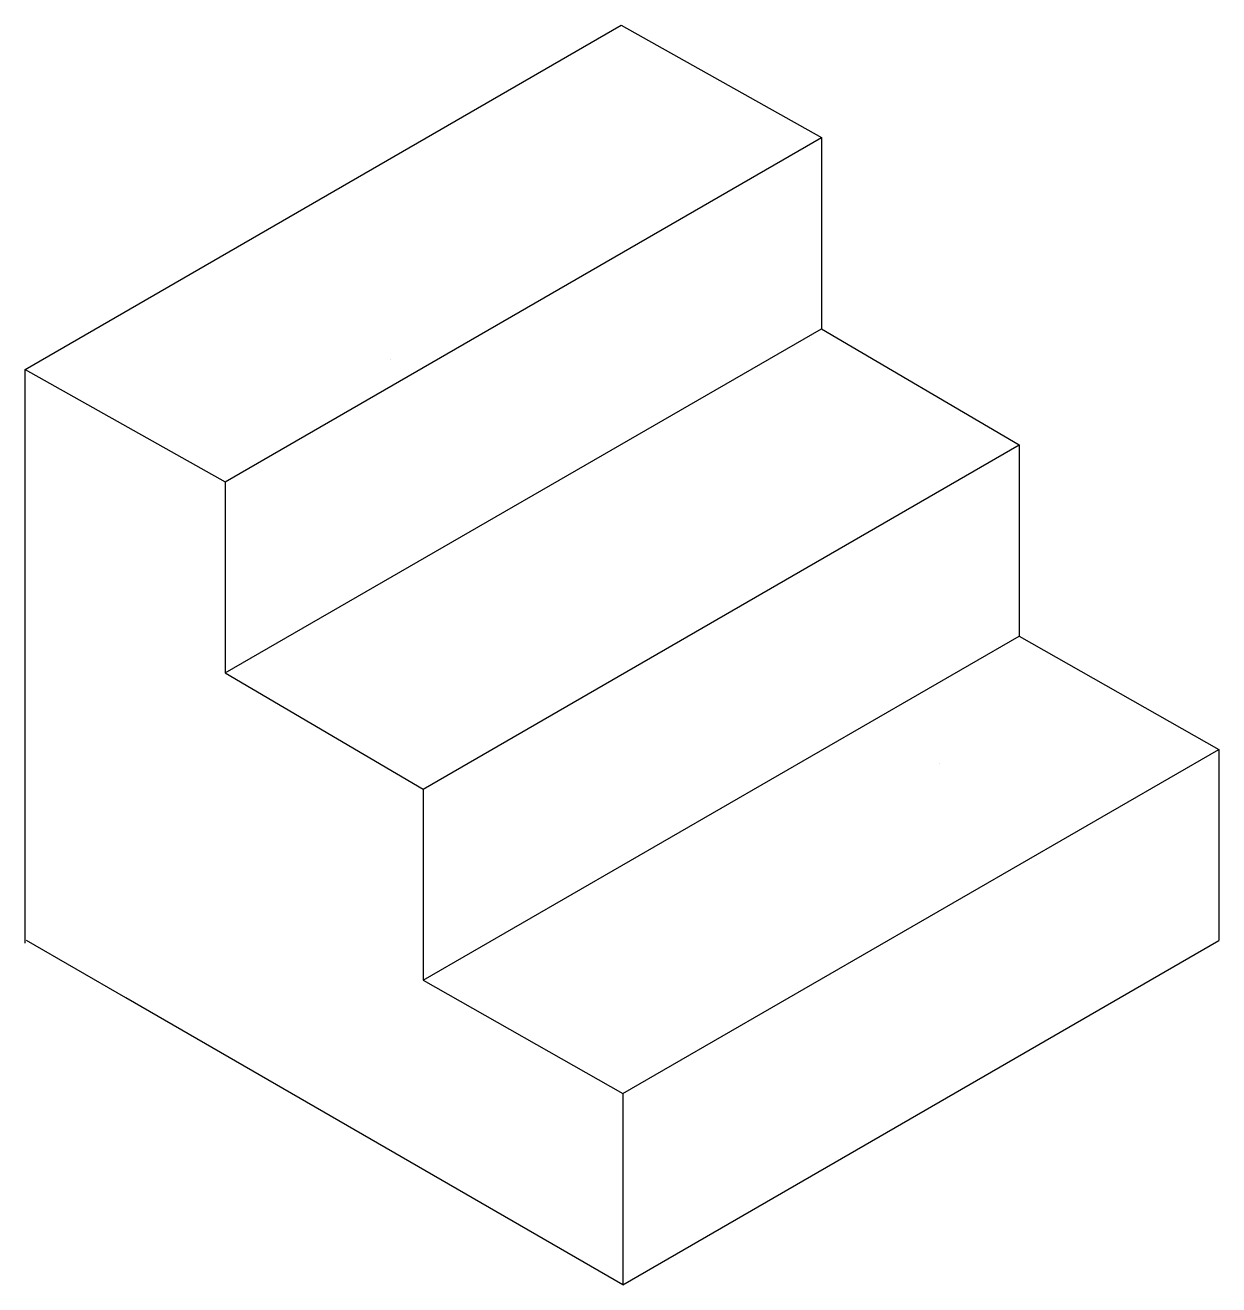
# Model space of a CAD drawing. Header units: feet. Extents: x 1917.8 to 1980.2, y 549.2 to 615.1.
import ezdxf

# ---------------------------------------------------------------- set-up
doc = ezdxf.new("R2010")
doc.units = ezdxf.units.FT

msp = doc.modelspace()

# ---------------------------------------------------------------- linework, layer by layer
for p, q in [((1917.781, 597.064), (1948.958, 615.064)), ((1948.958, 615.064), (1959.424, 609.194)), ((1928.247, 591.194), (1959.424, 609.194)), ((1959.424, 609.194), (1959.424, 599.194)), ((1928.247, 581.194), (1959.424, 599.194)), ((1959.424, 599.194), (1969.776, 593.124)), ((1936.863, 597.591), (1936.863, 597.591)), ((1917.781, 567.064), (1917.781, 597.064)), ((1917.781, 597.064), (1928.247, 591.194)), ((1938.599, 575.124), (1969.776, 593.124)), ((1969.776, 593.124), (1969.776, 583.124)), ((1928.247, 591.194), (1928.247, 581.194)), ((1938.599, 565.124), (1969.776, 583.124)), ((1969.776, 583.124), (1980.211, 577.199)), ((1928.247, 581.194), (1938.599, 575.124)), ((1949.034, 559.199), (1980.211, 577.199)), ((1980.211, 577.199), (1980.211, 567.199)), ((1965.58, 576.476), (1965.58, 576.476)), ((1938.599, 575.124), (1938.599, 565.124)), ((1923.054, 564.199), (1917.857, 567.199)), ((1949.034, 549.199), (1980.211, 567.199)), ((1938.599, 565.124), (1949.034, 559.199)), ((1949.034, 549.199), (1923.054, 564.199)), ((1949.034, 559.199), (1949.034, 549.199))]:
    msp.add_line(p, q)

doc.saveas('drawing.dxf')
